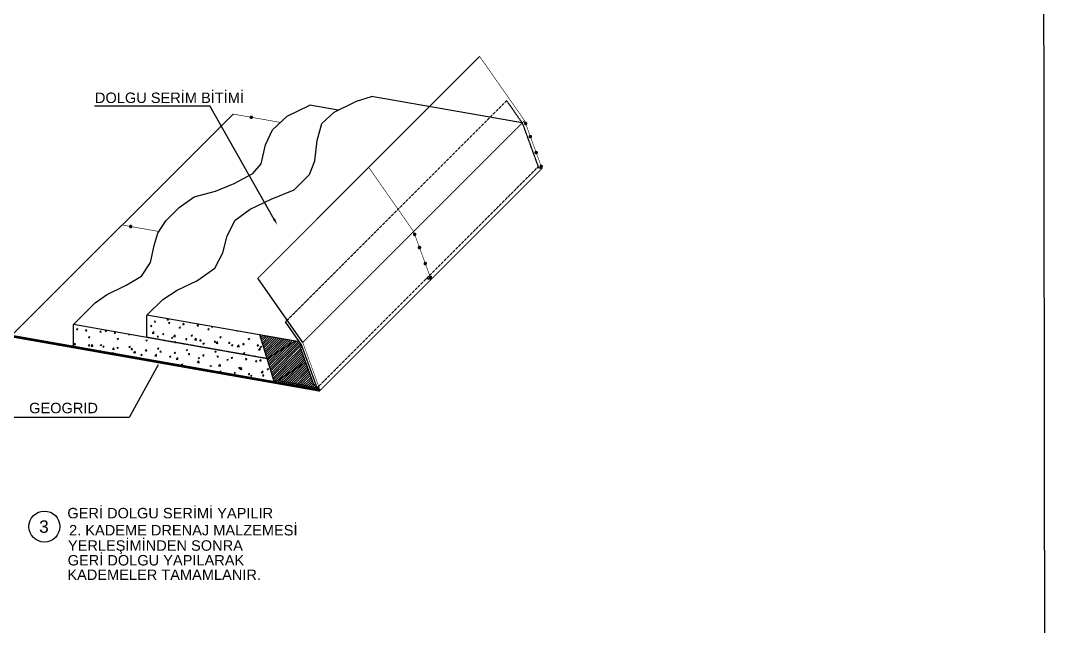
# Model space of a CAD drawing. Header units: millimetres. Extents: x -2888 to 18917, y -816 to 5133.
# Drawn here: x 17191 to 18917, y 1393 to 2412 of the extents above; entities that cross this region are included whole.
import ezdxf
from ezdxf.enums import TextEntityAlignment as Align

# ---------------------------------------------------------------- set-up
doc = ezdxf.new("R2010")
doc.units = ezdxf.units.MM
doc.linetypes.add('DUZ', pattern=[0])
doc.linetypes.add('NASCOSTA', pattern=[0.375, 0.25, -0.125])
for name, color, linetype in [('CPD_antet2', 190, 'Continuous'), ('YAZI', 250, 'DUZ'), ('YAZI-35', 3, 'Continuous')]:
    doc.layers.add(name, color=color, linetype=linetype)
doc.layers.add('ENK_PLAN', color=7, linetype='Continuous', lineweight=0)
doc.styles.add('ARIAL', font='arial.ttf', dxfattribs={"width": 0.8})
doc.styles.get("Standard").update_dxf_attribs({"font": 'arial.ttf'})

msp = doc.modelspace()

# ---------------------------------------------------------------- hatches: boundary and pattern name
at = {"layer": 'YAZI'}
h = msp.add_hatch(dxfattribs=at)
h.set_pattern_fill('ANSI31', color=256, scale=21.946982)
h.set_pattern_definition([(45, (-18234774.439, -199734841.5384), (-1.939857510203, 1.939857510203), [])])
h.paths.add_polyline_path([(17670.9486, 1836.317), (17617.9582, 1803.1042), (17694.9997, 1789.5197), (17692.4801, 1796.4423), (17690.0262, 1793.9884), (17687.6531, 1800.5086), (17684.9615, 1797.817)])
h.paths.add_polyline_path([(17670.9486, 1836.317), (17661.9695, 1860.9869), (17664.6611, 1863.6785), (17663.638, 1866.4895), (17660.4614, 1871.0262), (17652.7963, 1872.3778), (17605.8428, 1842.9487), (17617.9582, 1803.1042)])
h.paths.add_polyline_path([(17652.7963, 1872.3778), (17593.7273, 1882.7932), (17605.8428, 1842.9487)])

# ---------------------------------------------------------------- linework, layer by layer
for p, q in [((18035.0147, 2239.455, -7251178806.0657), (17781.4833, 2284.1594, -7251178806.0657)), ((17725.447, 2260.8411, -7251178806.0657), (17677.6054, 2269.2768, -7251178806.0657)), ((17175.2611, 1881.1636, -7251178806.0657), (17548.4412, 2254.3437, -7251178806.0657)), ((17660.4614, 1871.0262, -7251178806.0657), (17403.2845, 1916.3734, -7251178806.0657)), ((17403.2845, 1878.6652, -7251178806.0657), (17279.7385, 1900.4497, -7251178806.0657)), ((17636.7233, 1904.9277, -7251178806.0657), (17639.4075, 1907.6119, -7251178806.0657)), ((17663.638, 1866.4895, -7251178806.0657), (17636.7233, 1904.9277, -7251178806.0657)), ((17652.7963, 1872.3778, -7251178806.0657), (17605.8428, 1842.9487, -7251178806.0657)), ((17690.0262, 1793.9884, -7251178806.0657), (17663.638, 1866.4895, -7251178806.0657)), ((17661.9695, 1860.9869, -7251178806.0657), (17664.6611, 1863.6785, -7251178806.0657)), ((17684.9615, 1797.817, -7251178806.0657), (17661.9695, 1860.9869, -7251178806.0657)), ((17670.9486, 1836.317, -7251178806.0657), (17617.9582, 1803.1042, -7251178806.0657)), ((17690.0262, 1793.9884, -7251178806.0657), (17625.0589, 1805.4439, -7251178806.0657)), ((17684.9615, 1797.817, -7251178806.0657), (17687.6531, 1800.5086, -7251178806.0657)), ((17690.0262, 1793.9884, -7251178806.0657), (17692.4801, 1796.4423, -7251178806.0657))]:
    msp.add_line(p, q)
at = {"color": 1}
for p, q in [((17315.3714, 2268.3047, -7251178806.0657), (17509.4766, 2268.3047, -7251178806.0657)), ((17617.7734, 2076.8058, -7251178806.0657), (17509.4766, 2268.3047, -7251178806.0657)), ((17422.4783, 1832.5747, -7251178806.0657), (17373.6524, 1743.7418, -7251178806.0657)), ((17373.6524, 1743.7418, -7251178806.0657), (17171.5073, 1743.7418, -7251178806.0657))]:
    msp.add_line(p, q, dxfattribs=at)
at = {"linetype": 'NASCOSTA'}
for p, q in [((17638.89, 1907.0943, -7251178806.0657), (18008.7543, 2276.9587, -7251178806.0657)), ((18035.669, 2238.5206, -7251178806.0657), (18008.7543, 2276.9587, -7251178806.0657)), ((18062.0573, 2166.0195, -7251178806.0657), (18035.669, 2238.5206, -7251178806.0657)), ((17692.4801, 1796.4423, -7251178806.0657), (18062.0573, 2166.0195, -7251178806.0657)), ((18068.1798, 2162.6998, -7251178806.0657), (18060.153, 2164.1151, -7251178806.0657)), ((17881.5897, 1976.1098, -7251178806.0657), (17873.5629, 1977.5251, -7251178806.0657)), ((17605.8428, 1842.9487, -7251178806.0657), (17403.2845, 1878.6652, -7251178806.0657))]:
    msp.add_line(p, q, dxfattribs=at)
at = {"color": 3}
msp.add_line((17665.6679, 1870.1081, -7251178806.0657), (17589.9907, 1978.1863, -7251178806.0657), dxfattribs=at)
at = {"color": 0}
for p, q in [((17409.5889, 1898.1251, -7251178806.0657), (17411.9354, 1899.0259, -7251178806.0657)), ((17411.2697, 1896.9894, -7251178806.0657), (17411.9492, 1899.0146, -7251178806.0657)), ((17415.9797, 1904.7167, -7251178806.0657), (17417.5953, 1906.6421, -7251178806.0657)), ((17415.9823, 1904.712, -7251178806.0657), (17417.9854, 1904.5368, -7251178806.0657)), ((17418.0215, 1904.5159, -7251178806.0657), (17417.634, 1906.6166, -7251178806.0657)), ((17437.7469, 1908.9339, -7251178806.0657), (17440.0934, 1909.8347, -7251178806.0657)), ((17437.756, 1908.9219, -7251178806.0657), (17439.423, 1907.7975, -7251178806.0657)), ((17439.4277, 1907.7983, -7251178806.0657), (17440.1072, 1909.8234, -7251178806.0657)), ((17440.017, 1902.6137, -7251178806.0657), (17441.6326, 1904.5391, -7251178806.0657)), ((17440.0195, 1902.609, -7251178806.0657), (17442.0226, 1902.4338, -7251178806.0657)), ((17442.0586, 1902.4128, -7251178806.0657), (17441.6712, 1904.5134, -7251178806.0657)), ((17464.0542, 1900.5107, -7251178806.0657), (17465.6698, 1902.4361, -7251178806.0657)), ((17464.0567, 1900.5061, -7251178806.0657), (17466.0598, 1900.3308, -7251178806.0657)), ((17466.0958, 1900.3096, -7251178806.0657), (17465.7083, 1902.4103, -7251178806.0657)), ((17488.0915, 1898.4077, -7251178806.0657), (17489.7071, 1900.3331, -7251178806.0657)), ((17490.133, 1898.2065, -7251178806.0657), (17489.7455, 1900.3071, -7251178806.0657)), ((17285.1071, 1892.6843, -7251178806.0657), (17287.4536, 1893.585, -7251178806.0657)), ((17285.1164, 1892.6722, -7251178806.0657), (17286.7834, 1891.5478, -7251178806.0657)), ((17286.7881, 1891.5485, -7251178806.0657), (17287.4676, 1893.5736, -7251178806.0657)), ((17300.4433, 1890.0238, -7251178806.0657), (17302.0589, 1891.9492, -7251178806.0657)), ((17300.4462, 1890.0191, -7251178806.0657), (17302.4493, 1889.8438, -7251178806.0657)), ((17302.4853, 1889.8238, -7251178806.0657), (17302.0979, 1891.9244, -7251178806.0657)), ((17324.4805, 1887.9208, -7251178806.0657), (17326.0961, 1889.8462, -7251178806.0657)), ((17324.4834, 1887.9161, -7251178806.0657), (17326.4865, 1887.7409, -7251178806.0657)), ((17326.5225, 1887.7206, -7251178806.0657), (17326.135, 1889.8213, -7251178806.0657)), ((17333.2691, 1890.0003, -7251178806.0657), (17335.073, 1890.6927, -7251178806.0657)), ((17333.2782, 1889.9882, -7251178806.0657), (17334.9452, 1888.8638, -7251178806.0657)), ((17334.9499, 1888.8646, -7251178806.0657), (17335.5359, 1890.6111, -7251178806.0657)), ((17348.5178, 1885.8178, -7251178806.0657), (17350.1334, 1887.7432, -7251178806.0657)), ((17348.5206, 1885.8131, -7251178806.0657), (17350.5237, 1885.6379, -7251178806.0657)), ((17350.5597, 1885.6175, -7251178806.0657), (17350.1722, 1887.7181, -7251178806.0657)), ((17372.5551, 1883.7148, -7251178806.0657), (17372.8247, 1884.0361, -7251178806.0657)), ((17372.5578, 1883.7101, -7251178806.0657), (17374.5609, 1883.5349, -7251178806.0657)), ((17374.5968, 1883.5143, -7251178806.0657), (17374.5569, 1883.7306, -7251178806.0657)), ((17409.598, 1898.1131, -7251178806.0657), (17411.265, 1896.9887, -7251178806.0657)), ((17412.4058, 1885.7787, -7251178806.0657), (17415.016, 1888.4991, -7251178806.0657)), ((17412.4147, 1885.7611, -7251178806.0657), (17415.3952, 1885.2988, -7251178806.0657)), ((17415.388, 1885.3051, -7251178806.0657), (17415.0178, 1888.4878, -7251178806.0657)), ((17420.6297, 1879.5088, -7251178806.0657), (17422.2453, 1881.4342, -7251178806.0657)), ((17422.6712, 1879.308, -7251178806.0657), (17422.2837, 1881.4087, -7251178806.0657)), ((17429.5929, 1884.6323, -7251178806.0657), (17431.9394, 1885.533, -7251178806.0657)), ((17429.6019, 1884.6203, -7251178806.0657), (17431.2689, 1883.4959, -7251178806.0657)), ((17431.2736, 1883.4967, -7251178806.0657), (17431.9531, 1885.5218, -7251178806.0657)), ((17448.1717, 1880.2316, -7251178806.0657), (17450.7819, 1882.9521, -7251178806.0657)), ((17451.1539, 1879.7581, -7251178806.0657), (17450.7837, 1882.9408, -7251178806.0657)), ((17457.7508, 1895.4411, -7251178806.0657), (17460.0973, 1896.3419, -7251178806.0657)), ((17457.7598, 1895.4291, -7251178806.0657), (17459.4268, 1894.3047, -7251178806.0657)), ((17459.4315, 1894.3055, -7251178806.0657), (17460.1111, 1896.3306, -7251178806.0657)), ((17477.7548, 1881.9483, -7251178806.0657), (17480.1013, 1882.849, -7251178806.0657)), ((17477.7637, 1881.9363, -7251178806.0657), (17479.4307, 1880.8119, -7251178806.0657)), ((17479.4354, 1880.8127, -7251178806.0657), (17480.1149, 1882.8379, -7251178806.0657)), ((17488.0939, 1898.4031, -7251178806.0657), (17490.097, 1898.2278, -7251178806.0657)), ((17505.9127, 1892.7571, -7251178806.0657), (17508.2592, 1893.6579, -7251178806.0657)), ((17505.9217, 1892.7451, -7251178806.0657), (17507.5887, 1891.6207, -7251178806.0657)), ((17507.5934, 1891.6216, -7251178806.0657), (17508.2729, 1893.6467, -7251178806.0657)), ((17512.1288, 1896.3047, -7251178806.0657), (17512.7695, 1897.0683, -7251178806.0657)), ((17512.1311, 1896.3001, -7251178806.0657), (17514.1342, 1896.1248, -7251178806.0657)), ((17514.1701, 1896.1033, -7251178806.0657), (17514.0333, 1896.8454, -7251178806.0657)), ((17554.641, 1889.6852, -7251178806.0657), (17555.7505, 1888.9368, -7251178806.0657)), ((17555.7552, 1888.9376, -7251178806.0657), (17555.9298, 1889.4579, -7251178806.0657)), ((17281.056, 1866.9189, -7251178806.0657), (17282.6716, 1868.8443, -7251178806.0657)), ((17281.0589, 1866.9142, -7251178806.0657), (17283.062, 1866.739, -7251178806.0657)), ((17283.0979, 1866.719, -7251178806.0657), (17282.7104, 1868.8197, -7251178806.0657)), ((17305.0932, 1864.8159, -7251178806.0657), (17306.7089, 1866.7413, -7251178806.0657)), ((17305.0961, 1864.8113, -7251178806.0657), (17307.0992, 1864.636, -7251178806.0657)), ((17305.1111, 1879.1914, -7251178806.0657), (17307.4576, 1880.0922, -7251178806.0657)), ((17305.1203, 1879.1794, -7251178806.0657), (17306.7872, 1878.055, -7251178806.0657)), ((17307.135, 1864.6159, -7251178806.0657), (17306.7476, 1866.7165, -7251178806.0657)), ((17306.7919, 1878.0557, -7251178806.0657), (17307.4714, 1880.0809, -7251178806.0657)), ((17309.551, 1864.2275, -7251178806.0657), (17312.1613, 1866.948, -7251178806.0657)), ((17309.5599, 1864.2102, -7251178806.0657), (17312.5404, 1863.748, -7251178806.0657)), ((17312.5333, 1863.7541, -7251178806.0657), (17312.163, 1866.9367, -7251178806.0657)), ((17325.115, 1865.6986, -7251178806.0657), (17327.4615, 1866.5993, -7251178806.0657)), ((17325.1241, 1865.6866, -7251178806.0657), (17326.7911, 1864.5622, -7251178806.0657)), ((17326.7958, 1864.563, -7251178806.0657), (17327.4753, 1866.5881, -7251178806.0657)), ((17329.1305, 1862.7129, -7251178806.0657), (17330.7461, 1864.6383, -7251178806.0657)), ((17331.1722, 1862.5127, -7251178806.0657), (17330.7847, 1864.6134, -7251178806.0657)), ((17353.273, 1876.5074, -7251178806.0657), (17355.6195, 1877.4082, -7251178806.0657)), ((17353.2821, 1876.4954, -7251178806.0657), (17354.9491, 1875.371, -7251178806.0657)), ((17354.9538, 1875.3718, -7251178806.0657), (17355.6333, 1877.3969, -7251178806.0657)), ((17401.4349, 1873.8235, -7251178806.0657), (17403.7814, 1874.7242, -7251178806.0657)), ((17401.4439, 1873.8115, -7251178806.0657), (17403.1109, 1872.6871, -7251178806.0657)), ((17403.1156, 1872.6879, -7251178806.0657), (17403.7951, 1874.713, -7251178806.0657)), ((17420.6322, 1879.5042, -7251178806.0657), (17422.6353, 1879.3289, -7251178806.0657)), ((17444.6669, 1877.4058, -7251178806.0657), (17446.2825, 1879.3312, -7251178806.0657)), ((17444.6694, 1877.4012, -7251178806.0657), (17446.6725, 1877.226, -7251178806.0657)), ((17446.7083, 1877.2049, -7251178806.0657), (17446.3209, 1879.3055, -7251178806.0657)), ((17448.1807, 1880.214, -7251178806.0657), (17451.1612, 1879.7518, -7251178806.0657)), ((17449.5968, 1871.1395, -7251178806.0657), (17451.9433, 1872.0402, -7251178806.0657)), ((17449.6057, 1871.1275, -7251178806.0657), (17450.8704, 1870.2745, -7251178806.0657)), ((17450.8704, 1870.2745, -7251178806.0657), (17451.2727, 1870.0031, -7251178806.0657)), ((17451.2774, 1870.0039, -7251178806.0657), (17451.3404, 1870.1916, -7251178806.0657)), ((17451.3404, 1870.1916, -7251178806.0657), (17451.9569, 1872.0291, -7251178806.0657)), ((17468.7042, 1875.3028, -7251178806.0657), (17470.3198, 1877.2282, -7251178806.0657)), ((17468.7066, 1875.2982, -7251178806.0657), (17470.7097, 1875.123, -7251178806.0657)), ((17470.7455, 1875.1017, -7251178806.0657), (17470.358, 1877.2024, -7251178806.0657)), ((17483.9376, 1874.6846, -7251178806.0657), (17486.5478, 1877.4051, -7251178806.0657)), ((17483.9466, 1874.6669, -7251178806.0657), (17486.9271, 1874.2047, -7251178806.0657)), ((17486.9199, 1874.2111, -7251178806.0657), (17486.5496, 1877.3938, -7251178806.0657)), ((17492.7415, 1873.1999, -7251178806.0657), (17494.3571, 1875.1253, -7251178806.0657)), ((17492.7439, 1873.1952, -7251178806.0657), (17494.747, 1873.02, -7251178806.0657)), ((17494.7827, 1872.9986, -7251178806.0657), (17494.3952, 1875.0993, -7251178806.0657)), ((17497.7587, 1868.4555, -7251178806.0657), (17500.1052, 1869.3562, -7251178806.0657)), ((17497.7676, 1868.4435, -7251178806.0657), (17499.4346, 1867.3192, -7251178806.0657)), ((17499.4392, 1867.32, -7251178806.0657), (17500.1188, 1869.3451, -7251178806.0657)), ((17516.7788, 1871.0969, -7251178806.0657), (17518.3944, 1873.0223, -7251178806.0657)), ((17516.7811, 1871.0923, -7251178806.0657), (17518.7842, 1870.917, -7251178806.0657)), ((17518.8199, 1870.8954, -7251178806.0657), (17518.4324, 1872.9961, -7251178806.0657)), ((17519.7035, 1869.1376, -7251178806.0657), (17522.3138, 1871.858, -7251178806.0657)), ((17519.7125, 1869.1198, -7251178806.0657), (17522.693, 1868.6576, -7251178806.0657)), ((17522.6858, 1868.6641, -7251178806.0657), (17522.3155, 1871.8468, -7251178806.0657)), ((17525.9167, 1879.2643, -7251178806.0657), (17528.2632, 1880.1651, -7251178806.0657)), ((17525.9255, 1879.2524, -7251178806.0657), (17527.5925, 1878.128, -7251178806.0657)), ((17527.5972, 1878.1288, -7251178806.0657), (17528.2767, 1880.1539, -7251178806.0657)), ((17540.816, 1868.9939, -7251178806.0657), (17542.4317, 1870.9193, -7251178806.0657)), ((17540.8183, 1868.9893, -7251178806.0657), (17542.8214, 1868.814, -7251178806.0657)), ((17542.857, 1868.7923, -7251178806.0657), (17542.4695, 1870.893, -7251178806.0657)), ((17545.9206, 1865.7715, -7251178806.0657), (17548.2671, 1866.6722, -7251178806.0657)), ((17545.9294, 1865.7596, -7251178806.0657), (17547.5964, 1864.6352, -7251178806.0657)), ((17547.6011, 1864.636, -7251178806.0657), (17548.2806, 1866.6612, -7251178806.0657)), ((17555.4694, 1863.5906, -7251178806.0657), (17558.0797, 1866.311, -7251178806.0657)), ((17558.4517, 1863.1171, -7251178806.0657), (17558.0815, 1866.2997, -7251178806.0657)), ((17564.8533, 1866.8909, -7251178806.0657), (17566.4689, 1868.8163, -7251178806.0657)), ((17564.8555, 1866.8863, -7251178806.0657), (17566.8586, 1866.711, -7251178806.0657)), ((17566.8942, 1866.6892, -7251178806.0657), (17566.5067, 1868.7898, -7251178806.0657)), ((17574.0786, 1876.5803, -7251178806.0657), (17576.4251, 1877.4811, -7251178806.0657)), ((17574.0874, 1876.5684, -7251178806.0657), (17575.7544, 1875.444, -7251178806.0657)), ((17575.759, 1875.4449, -7251178806.0657), (17576.4386, 1877.47, -7251178806.0657)), ((17588.8906, 1864.7879, -7251178806.0657), (17590.5062, 1866.7133, -7251178806.0657)), ((17588.8927, 1864.7833, -7251178806.0657), (17590.8958, 1864.6081, -7251178806.0657)), ((17590.9314, 1864.586, -7251178806.0657), (17590.5439, 1866.6867, -7251178806.0657)), ((17329.1333, 1862.7083, -7251178806.0657), (17331.1364, 1862.533, -7251178806.0657)), ((17345.1189, 1852.2058, -7251178806.0657), (17347.4654, 1853.1065, -7251178806.0657)), ((17345.128, 1852.1938, -7251178806.0657), (17346.795, 1851.0694, -7251178806.0657)), ((17345.317, 1858.6805, -7251178806.0657), (17347.9272, 1861.401, -7251178806.0657)), ((17345.3259, 1858.6631, -7251178806.0657), (17348.3064, 1858.2009, -7251178806.0657)), ((17346.7996, 1851.0702, -7251178806.0657), (17347.4791, 1853.0953, -7251178806.0657)), ((17348.2992, 1858.2071, -7251178806.0657), (17347.9289, 1861.3897, -7251178806.0657)), ((17353.1678, 1860.6099, -7251178806.0657), (17354.7834, 1862.5353, -7251178806.0657)), ((17353.1705, 1860.6053, -7251178806.0657), (17355.1736, 1860.43, -7251178806.0657)), ((17355.2094, 1860.4096, -7251178806.0657), (17354.8219, 1862.5102, -7251178806.0657)), ((17373.2769, 1863.0146, -7251178806.0657), (17375.6234, 1863.9154, -7251178806.0657)), ((17373.2859, 1863.0027, -7251178806.0657), (17374.9529, 1861.8783, -7251178806.0657)), ((17374.9576, 1861.879, -7251178806.0657), (17375.6371, 1863.9042, -7251178806.0657)), ((17377.2051, 1858.5069, -7251178806.0657), (17378.8207, 1860.4323, -7251178806.0657)), ((17377.2077, 1858.5023, -7251178806.0657), (17379.2108, 1858.3271, -7251178806.0657)), ((17379.2465, 1858.3064, -7251178806.0657), (17378.8591, 1860.4071, -7251178806.0657)), ((17381.0829, 1853.1335, -7251178806.0657), (17383.6931, 1855.8539, -7251178806.0657)), ((17381.0918, 1853.1161, -7251178806.0657), (17384.0723, 1852.6538, -7251178806.0657)), ((17384.0651, 1852.66, -7251178806.0657), (17383.6949, 1855.8427, -7251178806.0657)), ((17393.2808, 1849.5218, -7251178806.0657), (17395.6273, 1850.4225, -7251178806.0657)), ((17393.2898, 1849.5099, -7251178806.0657), (17394.9568, 1848.3855, -7251178806.0657)), ((17394.9615, 1848.3863, -7251178806.0657), (17395.641, 1850.4114, -7251178806.0657)), ((17401.2424, 1856.4039, -7251178806.0657), (17402.858, 1858.3293, -7251178806.0657)), ((17401.245, 1856.3993, -7251178806.0657), (17403.2481, 1856.2241, -7251178806.0657)), ((17403.2837, 1856.2033, -7251178806.0657), (17402.8962, 1858.304, -7251178806.0657)), ((17416.8488, 1847.5865, -7251178806.0657), (17419.459, 1850.3069, -7251178806.0657)), ((17416.8577, 1847.569, -7251178806.0657), (17419.8382, 1847.1067, -7251178806.0657)), ((17419.8311, 1847.113, -7251178806.0657), (17419.4608, 1850.2957, -7251178806.0657)), ((17421.4388, 1860.3306, -7251178806.0657), (17423.7853, 1861.2314, -7251178806.0657)), ((17421.4478, 1860.3187, -7251178806.0657), (17423.1148, 1859.1943, -7251178806.0657)), ((17423.1194, 1859.1951, -7251178806.0657), (17423.7989, 1861.2202, -7251178806.0657)), ((17425.2796, 1854.301, -7251178806.0657), (17426.8952, 1856.2264, -7251178806.0657)), ((17425.2822, 1854.2963, -7251178806.0657), (17427.2853, 1854.1211, -7251178806.0657)), ((17427.3209, 1854.1002, -7251178806.0657), (17426.9334, 1856.2008, -7251178806.0657)), ((17441.4427, 1846.8378, -7251178806.0657), (17443.7892, 1847.7386, -7251178806.0657)), ((17443.1233, 1845.7023, -7251178806.0657), (17443.8028, 1847.7275, -7251178806.0657)), ((17449.3169, 1852.198, -7251178806.0657), (17450.9325, 1854.1234, -7251178806.0657)), ((17449.3194, 1852.1934, -7251178806.0657), (17451.3225, 1852.0181, -7251178806.0657)), ((17451.3581, 1851.997, -7251178806.0657), (17450.9706, 1854.0977, -7251178806.0657)), ((17469.6007, 1857.6467, -7251178806.0657), (17471.9472, 1858.5474, -7251178806.0657)), ((17469.6096, 1857.6347, -7251178806.0657), (17471.2766, 1856.5103, -7251178806.0657)), ((17471.2813, 1856.5112, -7251178806.0657), (17471.9608, 1858.5363, -7251178806.0657)), ((17473.3542, 1850.095, -7251178806.0657), (17474.9698, 1852.0204, -7251178806.0657)), ((17473.3566, 1850.0904, -7251178806.0657), (17475.3597, 1849.9151, -7251178806.0657)), ((17475.3952, 1849.8939, -7251178806.0657), (17475.0077, 1851.9945, -7251178806.0657)), ((17497.3915, 1847.992, -7251178806.0657), (17499.0071, 1849.9174, -7251178806.0657)), ((17497.3938, 1847.9874, -7251178806.0657), (17499.3969, 1847.8121, -7251178806.0657)), ((17499.4324, 1847.7907, -7251178806.0657), (17499.0449, 1849.8914, -7251178806.0657)), ((17517.7626, 1854.9627, -7251178806.0657), (17520.1091, 1855.8634, -7251178806.0657)), ((17517.7714, 1854.9508, -7251178806.0657), (17519.4384, 1853.8264, -7251178806.0657)), ((17519.4431, 1853.8272, -7251178806.0657), (17520.1226, 1855.8523, -7251178806.0657)), ((17521.4288, 1845.889, -7251178806.0657), (17523.0444, 1847.8144, -7251178806.0657)), ((17523.4696, 1845.6876, -7251178806.0657), (17523.0821, 1847.7882, -7251178806.0657)), ((17555.4784, 1863.5728, -7251178806.0657), (17558.4589, 1863.1105, -7251178806.0657)), ((17565.9245, 1852.2787, -7251178806.0657), (17568.271, 1853.1794, -7251178806.0657)), ((17565.9333, 1852.2668, -7251178806.0657), (17567.6003, 1851.1424, -7251178806.0657)), ((17567.6049, 1851.1433, -7251178806.0657), (17568.2844, 1853.1684, -7251178806.0657)), ((17591.2354, 1858.0435, -7251178806.0657), (17593.8456, 1860.764, -7251178806.0657)), ((17591.2444, 1858.0257, -7251178806.0657), (17594.2249, 1857.5634, -7251178806.0657)), ((17594.2177, 1857.57, -7251178806.0657), (17593.8474, 1860.7527, -7251178806.0657)), ((17594.0825, 1863.0875, -7251178806.0657), (17596.429, 1863.9883, -7251178806.0657)), ((17594.0912, 1863.0756, -7251178806.0657), (17595.7582, 1861.9512, -7251178806.0657)), ((17595.7629, 1861.9521, -7251178806.0657), (17596.4424, 1863.9772, -7251178806.0657)), ((17441.4516, 1846.8259, -7251178806.0657), (17443.1186, 1845.7015, -7251178806.0657)), ((17452.6147, 1842.0394, -7251178806.0657), (17455.225, 1844.7599, -7251178806.0657)), ((17452.6237, 1842.0219, -7251178806.0657), (17455.6041, 1841.5596, -7251178806.0657)), ((17455.597, 1841.566, -7251178806.0657), (17455.2267, 1844.7487, -7251178806.0657)), ((17461.4467, 1833.345, -7251178806.0657), (17463.7932, 1834.2457, -7251178806.0657)), ((17461.4555, 1833.3331, -7251178806.0657), (17463.1225, 1832.2087, -7251178806.0657)), ((17463.1271, 1832.2096, -7251178806.0657), (17463.8067, 1834.2347, -7251178806.0657)), ((17488.3806, 1836.4924, -7251178806.0657), (17490.9909, 1839.2128, -7251178806.0657)), ((17488.3896, 1836.4748, -7251178806.0657), (17491.3701, 1836.0125, -7251178806.0657)), ((17489.6046, 1844.1538, -7251178806.0657), (17491.9511, 1845.0546, -7251178806.0657)), ((17489.6135, 1844.142, -7251178806.0657), (17491.2805, 1843.0176, -7251178806.0657)), ((17491.3629, 1836.019, -7251178806.0657), (17490.9927, 1839.2017, -7251178806.0657)), ((17491.2851, 1843.0184, -7251178806.0657), (17491.9646, 1845.0435, -7251178806.0657)), ((17509.6086, 1830.661, -7251178806.0657), (17511.9551, 1831.5618, -7251178806.0657)), ((17509.6173, 1830.6492, -7251178806.0657), (17511.2843, 1829.5248, -7251178806.0657)), ((17511.289, 1829.5256, -7251178806.0657), (17511.9685, 1831.5508, -7251178806.0657)), ((17521.431, 1845.8844, -7251178806.0657), (17523.4341, 1845.7092, -7251178806.0657)), ((17524.1466, 1830.9454, -7251178806.0657), (17526.7568, 1833.6658, -7251178806.0657)), ((17524.1555, 1830.9277, -7251178806.0657), (17527.136, 1830.4655, -7251178806.0657)), ((17527.1288, 1830.472, -7251178806.0657), (17526.7586, 1833.6546, -7251178806.0657)), ((17537.7665, 1841.4699, -7251178806.0657), (17540.113, 1842.3706, -7251178806.0657)), ((17537.7753, 1841.458, -7251178806.0657), (17539.4423, 1840.3336, -7251178806.0657)), ((17539.4469, 1840.3345, -7251178806.0657), (17540.1265, 1842.3596, -7251178806.0657)), ((17545.466, 1843.786, -7251178806.0657), (17547.0816, 1845.7114, -7251178806.0657)), ((17545.4682, 1843.7814, -7251178806.0657), (17547.4713, 1843.6062, -7251178806.0657)), ((17547.5067, 1843.5844, -7251178806.0657), (17547.1193, 1845.6851, -7251178806.0657)), ((17569.5033, 1841.683, -7251178806.0657), (17571.1189, 1843.6084, -7251178806.0657)), ((17569.5054, 1841.6784, -7251178806.0657), (17571.5085, 1841.5032, -7251178806.0657)), ((17571.5439, 1841.4813, -7251178806.0657), (17571.1564, 1843.5819, -7251178806.0657)), ((17585.9285, 1838.7859, -7251178806.0657), (17588.275, 1839.6866, -7251178806.0657)), ((17585.9371, 1838.774, -7251178806.0657), (17587.6041, 1837.6496, -7251178806.0657)), ((17587.6088, 1837.6505, -7251178806.0657), (17588.2883, 1839.6756, -7251178806.0657)), ((17593.5406, 1839.58, -7251178806.0657), (17595.1562, 1841.5054, -7251178806.0657)), ((17593.5426, 1839.5755, -7251178806.0657), (17595.5457, 1839.4002, -7251178806.0657)), ((17595.5811, 1839.3781, -7251178806.0657), (17595.1936, 1841.4788, -7251178806.0657)), ((17502.5965, 1823.4456, -7251178806.0657), (17503.6571, 1824.7095, -7251178806.0657)), ((17503.9676, 1823.2038, -7251178806.0657), (17503.6946, 1824.6835, -7251178806.0657)), ((17526.0787, 1820.6811, -7251178806.0657), (17527.6943, 1822.6065, -7251178806.0657)), ((17526.0809, 1820.6766, -7251178806.0657), (17528.084, 1820.5013, -7251178806.0657)), ((17528.1193, 1820.4797, -7251178806.0657), (17527.7318, 1822.5803, -7251178806.0657)), ((17550.116, 1818.5781, -7251178806.0657), (17551.7316, 1820.5036, -7251178806.0657)), ((17550.1181, 1818.5736, -7251178806.0657), (17552.1212, 1818.3983, -7251178806.0657)), ((17552.1564, 1818.3765, -7251178806.0657), (17551.769, 1820.4772, -7251178806.0657)), ((17557.7705, 1827.977, -7251178806.0657), (17560.117, 1828.8778, -7251178806.0657)), ((17557.7792, 1827.9652, -7251178806.0657), (17559.4462, 1826.8408, -7251178806.0657)), ((17559.4508, 1826.8417, -7251178806.0657), (17560.1303, 1828.8668, -7251178806.0657)), ((17559.9125, 1825.3984, -7251178806.0657), (17562.5227, 1828.1188, -7251178806.0657)), ((17559.9214, 1825.3806, -7251178806.0657), (17562.9019, 1824.9184, -7251178806.0657)), ((17562.8948, 1824.9249, -7251178806.0657), (17562.5245, 1828.1076, -7251178806.0657)), ((17574.1533, 1816.4752, -7251178806.0657), (17575.7689, 1818.4006, -7251178806.0657)), ((17574.1553, 1816.4706, -7251178806.0657), (17576.1584, 1816.2954, -7251178806.0657)), ((17576.1936, 1816.2734, -7251178806.0657), (17575.8061, 1818.374, -7251178806.0657)), ((17577.7744, 1814.4842, -7251178806.0657), (17580.1209, 1815.385, -7251178806.0657)), ((17577.783, 1814.4724, -7251178806.0657), (17579.45, 1813.348, -7251178806.0657)), ((17579.4546, 1813.3489, -7251178806.0657), (17580.1342, 1815.3741, -7251178806.0657)), ((17595.6784, 1819.8513, -7251178806.0657), (17598.2886, 1822.5718, -7251178806.0657)), ((17595.6874, 1819.8335, -7251178806.0657), (17598.6678, 1819.3713, -7251178806.0657)), ((17598.1906, 1814.3722, -7251178806.0657), (17599.8062, 1816.2976, -7251178806.0657)), ((17598.1925, 1814.3676, -7251178806.0657), (17600.1956, 1814.1924, -7251178806.0657)), ((17598.6607, 1819.3779, -7251178806.0657), (17598.2904, 1822.5606, -7251178806.0657)), ((17600.2308, 1814.1702, -7251178806.0657), (17599.8433, 1816.2709, -7251178806.0657)), ((17605.9324, 1825.2931, -7251178806.0657), (17608.2789, 1826.1938, -7251178806.0657)), ((17605.941, 1825.2813, -7251178806.0657), (17607.608, 1824.1569, -7251178806.0657)), ((17607.6126, 1824.1577, -7251178806.0657), (17608.2921, 1826.1829, -7251178806.0657))]:
    msp.add_line(p, q, dxfattribs=at)
at = {"color": 2, "const_width": 1.6492, "elevation": -7251178806.0657}
for points in [[(17589.9907, 1978.1863), (17963.1708, 2351.3664)], [(17665.6679, 1870.1081), (18038.848, 2243.2882)], [(17694.9997, 1789.5197), (18068.1798, 2162.6998)]]:
    msp.add_lwpolyline(points, dxfattribs=at)
at = {"color": 3, "const_width": 0.9895, "elevation": -7251178806.0657}
for points in [[(18038.848, 2243.2882), (17963.1708, 2351.3664)], [(17628.0493, 2240.3067), (17548.4412, 2254.3437)], [(18068.1798, 2162.6998), (18038.848, 2243.2882)], [(17852.2579, 2056.6982), (17776.5808, 2164.7764)], [(17423.8326, 2056.8247), (17361.8512, 2067.7537)], [(17881.5897, 1976.1098), (17852.2579, 2056.6982)], [(17694.9997, 1789.5197), (17175.2611, 1881.1636)], [(17694.9997, 1789.5197), (17665.6679, 1870.1081)]]:
    msp.add_lwpolyline(points, dxfattribs=at)
at = {"elevation": -7251178806.0657, "flags": 128}
msp.add_lwpolyline([(17403.2845, 1878.6652), (17403.2845, 1916.3734), (17430.1423, 1942.2619), (17454.3144, 1958.3732), (17487.439, 1973.5894), (17517.8779, 1995.071), (17531.3068, 2021.0281), (17538.4689, 2049.6703), (17551.8978, 2075.6273), (17576.9651, 2094.4238), (17612.7755, 2111.4301), (17651.2718, 2126.6463), (17677.2343, 2152.6033), (17686.187, 2175.8751), (17689.768, 2209.8878), (17697.8254, 2238.53), (17718.4164, 2257.3265), (17756.0173, 2276.123), (17781.4833, 2284.1594)], dxfattribs=at)
at = {"elevation": -7251178806.0657}
msp.add_lwpolyline([(17279.7385, 1862.7415), (17279.7385, 1900.4497), (17316.4442, 1936.8915), (17335.2447, 1950.3175), (17368.3693, 1966.4288), (17394.3319, 1981.645), (17409.5513, 2004.9168), (17415.8181, 2033.559), (17422.085, 2054.1456), (17435.5139, 2074.7322), (17457.8954, 2097.109), (17482.9627, 2115.0104), (17518.7732, 2124.8562), (17550.1073, 2137.3871), (17581.4414, 2154.3935), (17595.7656, 2170.5047), (17602.9277, 2202.7272), (17614.5661, 2227.7892), (17639.6334, 2251.061), (17677.6054, 2269.2768)], dxfattribs=at)
at = {"const_width": 2.9686, "elevation": -7251178806.0657, "flags": 128}
for points in [[(17577.5028, 2248.9577, 1), (17580.4714, 2248.9577, 1)], [(18039.1026, 2238.5106, 1), (18042.0712, 2238.5106, 1)], [(18047.1409, 2216.4254, 1), (18050.1096, 2216.4254, 1)], [(18056.9182, 2189.5626, 1), (18059.8868, 2189.5626, 1)], [(18065.368, 2166.3471, 1), (18068.3366, 2166.3471, 1)], [(17374.7088, 2065.2248, 1), (17377.6774, 2065.2248, 1)], [(17852.5125, 2051.9205, 1), (17855.4812, 2051.9205, 1)], [(17860.5509, 2029.8354, 1), (17863.5195, 2029.8354, 1)], [(17870.3281, 2002.9726, 1), (17873.2968, 2002.9726, 1)], [(17878.7779, 1979.757, 1), (17881.7465, 1979.757, 1)]]:
    msp.add_lwpolyline(points, format="xyb", close=True, dxfattribs=at)
at = {"color": 1}
msp.add_circle((17230.9789, 1560.5099, -4082152320.988), 26.0898, dxfattribs=at)
msp.add_solid([(17618.8952, 2079.048, -4082152320.988), (17615.4498, 2077.0996, -4082152320.988), (17623.0178, 2067.7376, -4082152320.988)], dxfattribs=at)
at = {"layer": 'CPD_antet2', "ltscale": 0.1}
msp.add_lwpolyline([(2463.5611, -812.5803), (18916.8534, -816.106), (18908.9418, 5132.632), (2463.5611, 5107.77)], close=True, dxfattribs=at)
at = {"layer": 'YAZI', "color": 1}
msp.add_line((17617.9582, 1803.1042, -7251178806.0657), (17593.7273, 1882.7932, -7251178806.0657), dxfattribs=at)
at = {"layer": 'YAZI-35', "const_width": 4.3894, "elevation": -7251178806.0657}
msp.add_lwpolyline([(17694.9997, 1789.5197), (17036.4991, 1905.4576)], dxfattribs=at)

# ---------------------------------------------------------------- texts
at = {"color": 0}
msp.add_text('3', height=20.8847, dxfattribs=at).set_placement((17230.1839, 1560.5099, -4082152320.988), align=Align.MIDDLE)
at = {"layer": 'ENK_PLAN', "color": 7, "style": 'ARIAL'}
for s, height, p in [('DOLGU SERİM BİTİMİ', 17.557586, (17316.0254, 2272.975, -4082152320.988)), ('GEOGRID  ', 17.55759, (17205.3264, 1751.1765, -4082152320.988)), ('GERİ DOLGU SERİMİ YAPILIR', 17.557586, (17269.6414, 1574.3869, -4082152320.988)), ('2. KADEME DRENAJ MALZEMESİ', 17.557586, (17272.5397, 1545.7095, -4082152320.988)), ('YERLEŞİMİNDEN SONRA', 17.557586, (17270.607, 1519.9291, -4082152320.988)), ('GERİ DOLGU YAPILARAK ', 17.557586, (17270.1242, 1495.1142, -4082152320.988)), ('KADEMELER TAMAMLANIR.', 17.557586, (17269.6414, 1470.7821, -4082152320.988))]:
    msp.add_text(s, height=height, dxfattribs=at).set_placement(p)

doc.saveas('drawing.dxf')
